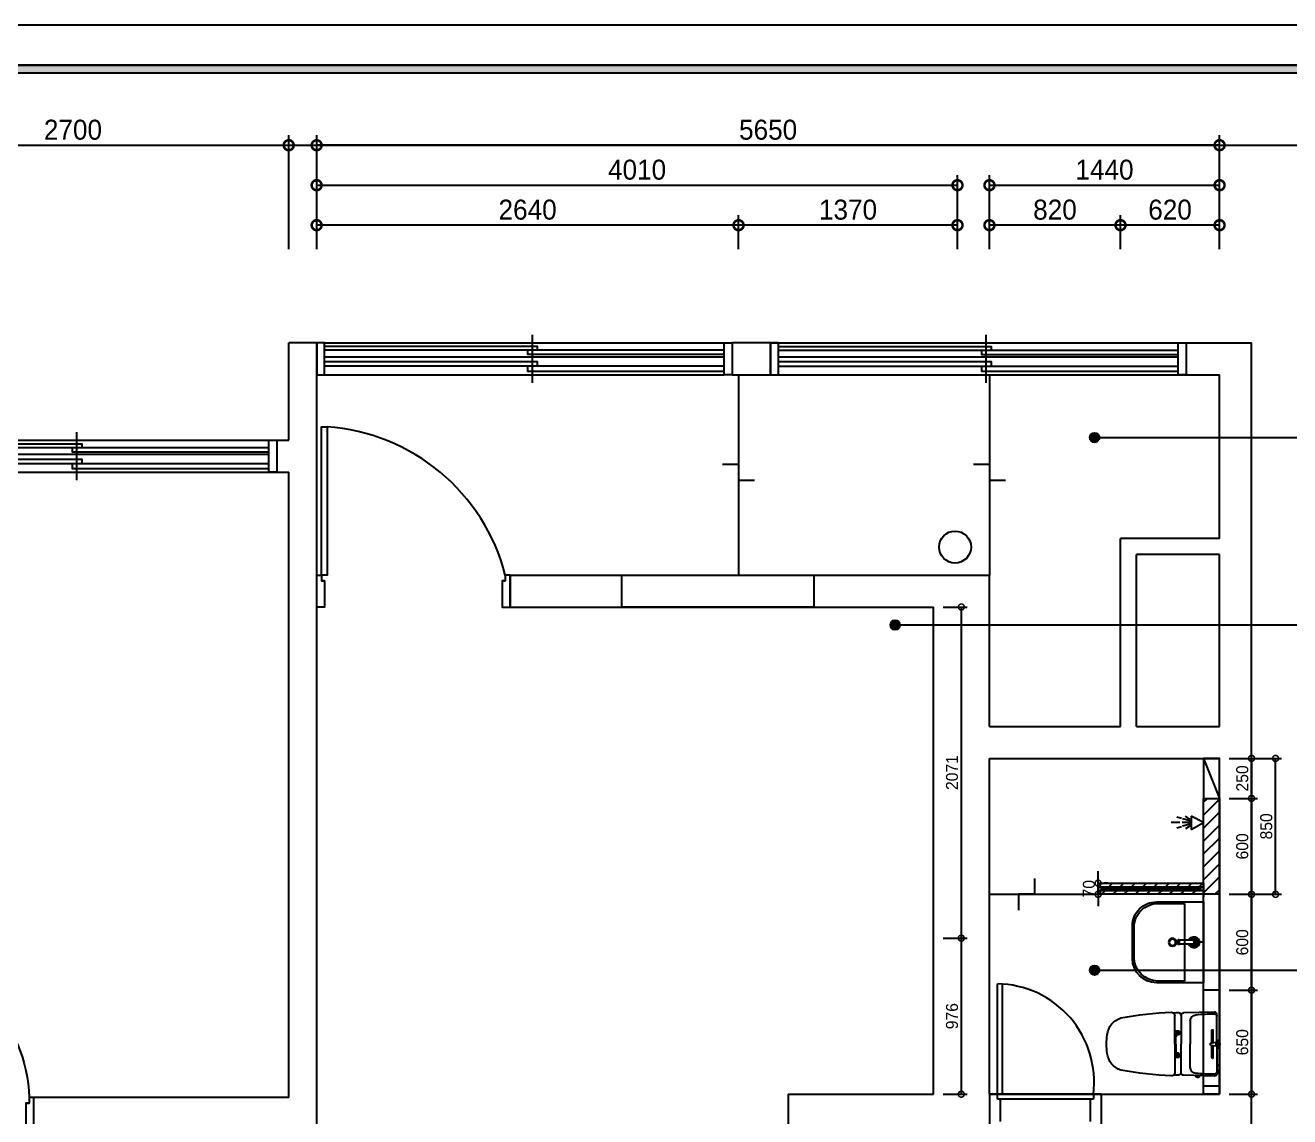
# Model space of a CAD drawing. Header units: millimetres. Extents: x 144680 to 246943, y -177515 to -149396.
# Drawn here: x 200759 to 208671, y -168991 to -162165 of the extents above; entities that cross this region are included whole.
import ezdxf
from ezdxf.enums import TextEntityAlignment as Align

# ---------------------------------------------------------------- set-up
doc = ezdxf.new("R2010")
doc.units = ezdxf.units.MM
doc.header["$LTSCALE"] = 50
doc.linetypes.add('HIDDEN', pattern=[9.525, 6.35, -3.175])
for name, color, linetype in [('0-ELC TEXT', 7, 'Continuous'), ('03-WAL NEW', 3, 'Continuous'), ('06-FUR', 6, 'Continuous'), ('07-DIM WAL', 5, 'Continuous'), ('_LIBR', 4, 'Continuous'), ('BATH', 4, 'Continuous'), ('CO-BATH', 6, 'Continuous'), ('fin', 9, 'Continuous'), ('FORM(YOURNAME)-1', 1, 'Continuous'), ('FORM(YOURNAME)-11', 1, 'Continuous'), ('fur', 6, 'Continuous'), ('HL', 6, 'HIDDEN'), ('TOILET-1', 6, 'Continuous'), ('WALL', 2, 'Continuous'), ('win', 4, 'Continuous'), ('설비', 140, 'Continuous')]:
    doc.layers.add(name, color=color, linetype=linetype)
doc.styles.add('YOURNAME', font='')
doc.styles.add('스타일1', font='')
doc.styles.get('YOURNAME').set_extended_font_data('HYwulM')
doc.styles.get('스타일1').set_extended_font_data('HYwulM')
doc.dimstyles.new('30', dxfattribs={"dimscale": 30, "dimtxt": 2.5, "dimasz": 2.5, "dimexe": 1.25, "dimexo": 2, "dimtad": 1, "dimdec": 0, "dimtxsty": '스타일1', "dimblk": 'DOTSMALL', "dimcen": 2.5, "dimclrd": 1, "dimclre": 1, "dimclrt": 2, "dimadec": 0, "dimazin": 0, "dimtfac": 1, "dimtix": 1, "dimtmove": 0, "dimatfit": 3, "dimldrblk": 'DOTSMALL', "dimfxl": 1.25, "dimarcsym": 0})
doc.dimstyles.new('50', dxfattribs={"dimscale": 50, "dimtxt": 2.5, "dimasz": 2.5, "dimexe": 1.25, "dimexo": 2, "dimtad": 1, "dimdec": 0, "dimtxsty": '스타일1', "dimblk": 'DOTSMALL', "dimcen": 2.5, "dimclrd": 1, "dimclre": 1, "dimclrt": 2, "dimadec": 0, "dimazin": 0, "dimtfac": 1, "dimtix": 1, "dimtmove": 0, "dimatfit": 3, "dimldrblk": 'DOTSMALL', "dimfxl": 1.25, "dimarcsym": 0})
pattern_1 = [(0, (0, 0), (0, 600), []), (90, (0, 0), (-600, 4e-14), [])]
pattern_2 = [(0, (208132.23, -167650), (0, 600), []), (90, (208132.23, -167650), (-600, 4e-14), [])]

# ---------------------------------------------------------------- blocks, each defined once
blk = doc.blocks.new('FORM-ELEVATION')
at = {"layer": 'FORM(YOURNAME)-11'}
h = blk.add_hatch(color=256, dxfattribs=at)
h.dxf.hatch_style = 1
h.paths.add_polyline_path([(-10309, 35708), (71691, 35708), (71691, 35508), (-10309, 35508)])
h.paths.add_polyline_path([(-10309, -21492), (71691, -21492), (71691, -21692), (-10309, -21692)])
at = {"layer": 'Defpoints', "color": 158}
for points in [[(-10309, -21692), (71691, -21692), (71691, 35708), (-10309, 35708)], [(-8309, 33708), (61071, 33708), (61071, -19692), (-8309, -19692)]]:
    blk.add_lwpolyline(points, close=True, dxfattribs=at)
at = {"layer": 'FORM(YOURNAME)-11', "color": 250}
blk.add_lwpolyline([(-11309, -22692), (72691, -22692), (72691, 36708), (-11309, 36708)], close=True, dxfattribs=at)
at = {"layer": 'FORM(YOURNAME)-11'}
blk.add_lwpolyline([(-10309, 35708), (71691, 35708), (71691, 35508), (-10309, 35508)], close=True, dxfattribs=at)
at = {"layer": 'FORM(YOURNAME)-11', "color": 3, "style": 'YOURNAME'}
for tag, height, p in [('1', 450, (71041, -1219)), ('2', 450, (71041, -1863)), ('3', 450, (71041, -3150)), ('4', 450, (71041, -5081)), ('5', 515, (71041, -7398)), ('6', 515, (71041, -9650)), ('7', 515, (71041, -11903)), ('8', 515, (71041, -14155)), ('9', 515, (71041, -16408)), ('10', 515, (66791, -18596)), ('11', 515, (71041, -18660)), ('12', 515, (66791, -20848)), ('13', 515, (71041, -20848))]:
    blk.add_attdef(tag, text='', height=height, dxfattribs=at).set_placement(p, align=Align.MIDDLE_RIGHT)
blk = doc.blocks.new('sdfsdf')
at = {"layer": '_LIBR', "linetype": 'Continuous'}
blk.add_lwpolyline([(-44257.6, -83632.3), (-43387.6, -83632.3), (-43387.6, -83597), (-44257.6, -83597)], close=True, dxfattribs=at)
for points in [[(-43351.7, -83617.5), (-43351.7, -83597), (-43351.7, -83617.5), (-43187.6, -83617.5), (-43187.6, -83567.5), (-43387.6, -83567.5), (-43387.6, -83597), (-43351.7, -83597)], [(-43351.7, -84447.5), (-43351.7, -84468), (-43351.7, -84447.5), (-43187.6, -84447.5), (-43187.6, -84497.5), (-43387.6, -84497.5), (-43387.6, -84468), (-43351.7, -84468)]]:
    blk.add_lwpolyline(points, dxfattribs=at)
blk.add_arc((-43365.5, -83574.4), 893.9, 183.71154, 268.58917, dxfattribs=at)
blk = doc.blocks.new('2600')
at = {"layer": 'win'}
for p, q in [((8549.2, -153771), (8549.2, -153471)), ((7239.2, -153521), (9759.2, -153521)), ((7249.2, -153608.5), (9749.2, -153608.5)), ((7249.2, -153608.5), (9749.2, -153608.5)), ((7249.2, -153721), (9749.2, -153721))]:
    blk.add_line(p, q, dxfattribs=at)
for points in [[(7199.2, -153721), (7249.2, -153721), (7249.2, -153521), (7199.2, -153521)], [(9799.2, -153721), (9749.2, -153721), (9749.2, -153521), (9799.2, -153521)]]:
    blk.add_lwpolyline(points, close=True, dxfattribs=at)
for points in [[(7249.2, -153543.5), (8579.2, -153543.5), (8579.2, -153568.5), (7249.2, -153568.5)], [(9749.2, -153568.5), (8519.2, -153568.5), (8519.2, -153593.5), (9749.2, -153593.5)], [(7249.2, -153638.5), (8579.2, -153638.5), (8579.2, -153668.5), (7249.2, -153668.5)], [(9749.2, -153668.5), (8519.2, -153668.5), (8519.2, -153698.5), (9749.2, -153698.5)]]:
    blk.add_lwpolyline(points, dxfattribs=at)
blk = doc.blocks.new('vudauseeh')
for p, q in [((143450, -164350), (143450, -165603)), ((145020, -164350), (145020, -165603))]:
    blk.add_line(p, q)
for points in [[(143350, -164910), (143450, -164910), (143450, -165010), (143550, -165010)], [(144920, -164910), (145020, -164910), (145020, -165010), (145120, -165010)]]:
    blk.add_lwpolyline(points)
at = {"layer": '_LIBR', "linetype": 'Continuous'}
for p, q in [((145070, -168850), (145070, -168160)), ((145100, -168160.7), (145100, -168850)), ((145020, -168850), (145020, -169050)), ((145070, -168850), (145020, -168850)), ((145070, -168880.5), (145070, -168850)), ((145100, -168850), (145070, -168850)), ((145090, -168880.5), (145070, -168880.5)), ((145650, -168880.5), (145090, -168880.5)), ((145090, -169020.6), (145090, -168880.5)), ((145670, -168850), (145100, -168850)), ((145670, -168880.5), (145650, -168880.5)), ((145650, -168880.5), (145650, -169020.6)), ((145720, -168850), (145670, -168850)), ((145670, -168850), (145670, -168880.5)), ((145720, -168850), (145720, -169050))]:
    blk.add_line(p, q, dxfattribs=at)
blk.add_arc((145061.2, -168773.5), 613.6, 352.83903, 89.17914, dxfattribs=at)
at = {"layer": 'WALL', "color": 2}
for p, q in [((140635, -164760), (140635, -164150)), ((140810, -164150), (140635, -164150)), ((140810, -169070), (140810, -164150)), ((143650, -164150), (146660, -164150)), ((146660, -174830), (146660, -164150)), ((143450, -164350), (146460, -164350)), ((146460, -165375), (146460, -164350)), ((137260, -164760), (140635, -164760)), ((137460, -164960), (140635, -164960)), ((140635, -166180), (140635, -164960)), ((146460, -165375), (145840, -165375)), ((145840, -166550), (145840, -165375)), ((146460, -165475), (145940, -165475)), ((145940, -165775), (145940, -165475)), ((146460, -165775), (146460, -165475)), ((142020, -165603), (145020, -165603)), ((142020, -165603), (142020, -165803)), ((145020, -166550), (145020, -165603)), ((142020, -165803), (144670, -165803)), ((144670, -168850), (144670, -165803)), ((145940, -166550), (145940, -165775)), ((146460, -166550), (146460, -165775)), ((145840, -166550), (145840, -165987.5)), ((140635, -168870), (140635, -166180)), ((145020, -166550), (145440, -166550)), ((145020, -166550), (145840, -166550)), ((145940, -166550), (146460, -166550)), ((145020, -166750), (146460, -166750)), ((145020, -168850), (145020, -166750)), ((146460, -168850), (146460, -166750)), ((140635, -168870), (139010.5, -168870)), ((143760, -168850), (144670, -168850)), ((143760, -168850), (143760, -169050)), ((145020, -168850), (146460, -168850))]:
    blk.add_line(p, q, dxfattribs=at)
blk.add_lwpolyline([(143650, -164150.5), (143410, -164150.5), (143410, -164350), (143650, -164350)], close=True, dxfattribs=at)
at = {"layer": 'win'}
blk.add_lwpolyline([(142720, -165603), (143920, -165603), (143920, -165803), (142720, -165803)], close=True, dxfattribs=at)
at = {"layer": '설비', "ltscale": 10}
blk.add_circle((144804.6, -165428.1), 100, dxfattribs=at)
at = {"layer": 'fur'}
for p in [(133610.8, -10629), (136450.8, -10629.5), (130760.8, -11239)]:
    blk.add_blockref('2600', p, dxfattribs=at)
at = {"layer": 'win', "xscale": -1, "rotation": 90}
blk.add_blockref('sdfsdf', (54542.5, -212257.6), dxfattribs=at)
blk = doc.blocks.new('_DOTSMALL')
at = {"color": 0, "linetype": 'ByBlock', "const_width": 0.5}
blk.add_lwpolyline([(-0.0625, 0, 1), (0.0625, 0, 1)], format="xyb", close=True, dxfattribs=at)
blk = doc.blocks.new('*D33')
at = {"layer": '07-DIM WAL', "color": 1, "lineweight": -2, "transparency": 16777216}
for p, q in [((202582.2, -163565), (202582.2, -162852.5)), ((208232.2, -163565), (208232.2, -162852.5)), ((208232.2, -162915), (202582.2, -162915))]:
    blk.add_line(p, q, dxfattribs=at)
at = {"layer": 'Defpoints', "color": 0, "transparency": 16777216}
for p in [(202582.2, -162915), (202582.2, -163665), (208232.2, -163665)]:
    blk.add_point(p, dxfattribs=at)
at = {"layer": '07-DIM WAL', "color": 1, "lineweight": -2, "transparency": 16777216, "xscale": 125, "yscale": 125, "zscale": 125, "rotation": 180}
blk.add_blockref('_DOTSMALL', (202582.2, -162915), dxfattribs=at)
at = {"layer": '07-DIM WAL', "color": 1, "lineweight": -2, "transparency": 16777216, "xscale": 125, "yscale": 125, "zscale": 125}
blk.add_blockref('_DOTSMALL', (208232.2, -162915), dxfattribs=at)
at = {"layer": '07-DIM WAL', "color": 2, "transparency": 16777216, "insert": (205407.2, -162818.7), "char_height": 125, "attachment_point": 5, "style": '스타일1'}
blk.add_mtext('5650', dxfattribs=at)
blk = doc.blocks.new('*D34')
at = {"layer": '07-DIM WAL', "color": 1, "lineweight": -2, "transparency": 16777216}
for p, q in [((202582.2, -163565), (202582.2, -163102.5)), ((206592.2, -163565), (206592.2, -163102.5)), ((202582.2, -163165), (206592.2, -163165))]:
    blk.add_line(p, q, dxfattribs=at)
at = {"layer": 'Defpoints', "color": 0, "transparency": 16777216}
for p in [(206592.2, -163165), (202582.2, -163665), (206592.2, -163665)]:
    blk.add_point(p, dxfattribs=at)
at = {"layer": '07-DIM WAL', "color": 1, "lineweight": -2, "transparency": 16777216, "xscale": 125, "yscale": 125, "zscale": 125, "rotation": 180}
blk.add_blockref('_DOTSMALL', (202582.2, -163165), dxfattribs=at)
at = {"layer": '07-DIM WAL', "color": 1, "lineweight": -2, "transparency": 16777216, "xscale": 125, "yscale": 125, "zscale": 125}
blk.add_blockref('_DOTSMALL', (206592.2, -163165), dxfattribs=at)
at = {"layer": '07-DIM WAL', "color": 2, "transparency": 16777216, "insert": (204587.2, -163068.8), "char_height": 125, "attachment_point": 5, "style": '스타일1'}
blk.add_mtext('4010', dxfattribs=at)
blk = doc.blocks.new('*D35')
at = {"layer": '07-DIM WAL', "color": 1, "lineweight": -2, "transparency": 16777216}
for p, q in [((206792.2, -163565), (206792.2, -163102.5)), ((208232.2, -163565), (208232.2, -163102.5)), ((206792.2, -163165), (208232.2, -163165))]:
    blk.add_line(p, q, dxfattribs=at)
at = {"layer": 'Defpoints', "color": 0, "transparency": 16777216}
for p in [(208232.2, -163165), (206792.2, -163665), (208232.2, -163665)]:
    blk.add_point(p, dxfattribs=at)
at = {"layer": '07-DIM WAL', "color": 1, "lineweight": -2, "transparency": 16777216, "xscale": 125, "yscale": 125, "zscale": 125, "rotation": 180}
blk.add_blockref('_DOTSMALL', (206792.2, -163165), dxfattribs=at)
at = {"layer": '07-DIM WAL', "color": 1, "lineweight": -2, "transparency": 16777216, "xscale": 125, "yscale": 125, "zscale": 125}
blk.add_blockref('_DOTSMALL', (208232.2, -163165), dxfattribs=at)
at = {"layer": '07-DIM WAL', "color": 2, "transparency": 16777216, "insert": (207512.2, -163068.8), "char_height": 125, "attachment_point": 5, "style": '스타일1'}
blk.add_mtext('1440', dxfattribs=at)
blk = doc.blocks.new('*D36')
at = {"layer": '07-DIM WAL', "color": 1, "lineweight": -2, "transparency": 16777216}
for p, q in [((207612.2, -163565), (207612.2, -163352.5)), ((208232.2, -163565), (208232.2, -163352.5)), ((208232.2, -163415), (207612.2, -163415))]:
    blk.add_line(p, q, dxfattribs=at)
at = {"layer": 'Defpoints', "color": 0, "transparency": 16777216}
for p in [(207612.2, -163415), (207612.2, -163665), (208232.2, -163665)]:
    blk.add_point(p, dxfattribs=at)
at = {"layer": '07-DIM WAL', "color": 1, "lineweight": -2, "transparency": 16777216, "xscale": 125, "yscale": 125, "zscale": 125, "rotation": 180}
blk.add_blockref('_DOTSMALL', (207612.2, -163415), dxfattribs=at)
at = {"layer": '07-DIM WAL', "color": 1, "lineweight": -2, "transparency": 16777216, "xscale": 125, "yscale": 125, "zscale": 125}
blk.add_blockref('_DOTSMALL', (208232.2, -163415), dxfattribs=at)
at = {"layer": '07-DIM WAL', "color": 2, "transparency": 16777216, "insert": (207922.2, -163318.7), "char_height": 125, "attachment_point": 5, "style": '스타일1'}
blk.add_mtext('620', dxfattribs=at)
blk = doc.blocks.new('*D37')
at = {"layer": '07-DIM WAL', "color": 1, "lineweight": -2, "transparency": 16777216}
for p, q in [((206792.2, -163565), (206792.2, -163352.5)), ((207612.2, -163565), (207612.2, -163352.5)), ((207612.2, -163415), (206792.2, -163415))]:
    blk.add_line(p, q, dxfattribs=at)
at = {"layer": 'Defpoints', "color": 0, "transparency": 16777216}
for p in [(206792.2, -163415), (206792.2, -163665), (207612.2, -163665)]:
    blk.add_point(p, dxfattribs=at)
at = {"layer": '07-DIM WAL', "color": 1, "lineweight": -2, "transparency": 16777216, "xscale": 125, "yscale": 125, "zscale": 125, "rotation": 180}
blk.add_blockref('_DOTSMALL', (206792.2, -163415), dxfattribs=at)
at = {"layer": '07-DIM WAL', "color": 1, "lineweight": -2, "transparency": 16777216, "xscale": 125, "yscale": 125, "zscale": 125}
blk.add_blockref('_DOTSMALL', (207612.2, -163415), dxfattribs=at)
at = {"layer": '07-DIM WAL', "color": 2, "transparency": 16777216, "insert": (207202.2, -163318.7), "char_height": 125, "attachment_point": 5, "style": '스타일1'}
blk.add_mtext('820', dxfattribs=at)
blk = doc.blocks.new('*D38')
at = {"layer": '07-DIM WAL', "color": 1, "lineweight": -2, "transparency": 16777216}
for p, q in [((205222.2, -163565), (205222.2, -163352.5)), ((206592.2, -163565), (206592.2, -163352.5)), ((206592.2, -163415), (205222.2, -163415))]:
    blk.add_line(p, q, dxfattribs=at)
at = {"layer": 'Defpoints', "color": 0, "transparency": 16777216}
for p in [(205222.2, -163415), (205222.2, -163665), (206592.2, -163665)]:
    blk.add_point(p, dxfattribs=at)
at = {"layer": '07-DIM WAL', "color": 1, "lineweight": -2, "transparency": 16777216, "xscale": 125, "yscale": 125, "zscale": 125, "rotation": 180}
blk.add_blockref('_DOTSMALL', (205222.2, -163415), dxfattribs=at)
at = {"layer": '07-DIM WAL', "color": 1, "lineweight": -2, "transparency": 16777216, "xscale": 125, "yscale": 125, "zscale": 125}
blk.add_blockref('_DOTSMALL', (206592.2, -163415), dxfattribs=at)
at = {"layer": '07-DIM WAL', "color": 2, "transparency": 16777216, "insert": (205907.2, -163318.8), "char_height": 125, "attachment_point": 5, "style": '스타일1'}
blk.add_mtext('1370', dxfattribs=at)
blk = doc.blocks.new('*D39')
at = {"layer": '07-DIM WAL', "color": 1, "lineweight": -2, "transparency": 16777216}
for p, q in [((202582.2, -163565), (202582.2, -163352.5)), ((205222.2, -163565), (205222.2, -163352.5)), ((205222.2, -163415), (202582.2, -163415))]:
    blk.add_line(p, q, dxfattribs=at)
at = {"layer": 'Defpoints', "color": 0, "transparency": 16777216}
for p in [(202582.2, -163415), (202582.2, -163665), (205222.2, -163665)]:
    blk.add_point(p, dxfattribs=at)
at = {"layer": '07-DIM WAL', "color": 1, "lineweight": -2, "transparency": 16777216, "xscale": 125, "yscale": 125, "zscale": 125, "rotation": 180}
blk.add_blockref('_DOTSMALL', (202582.2, -163415), dxfattribs=at)
at = {"layer": '07-DIM WAL', "color": 1, "lineweight": -2, "transparency": 16777216, "xscale": 125, "yscale": 125, "zscale": 125}
blk.add_blockref('_DOTSMALL', (205222.2, -163415), dxfattribs=at)
at = {"layer": '07-DIM WAL', "color": 2, "transparency": 16777216, "insert": (203902.2, -163318.7), "char_height": 125, "attachment_point": 5, "style": '스타일1'}
blk.add_mtext('2640', dxfattribs=at)
blk = doc.blocks.new('*D42')
at = {"layer": '07-DIM WAL', "color": 1, "lineweight": -2, "transparency": 16777216}
for p, q in [((199707.2, -163565), (199707.2, -162852.5)), ((202407.2, -163565), (202407.2, -162852.5)), ((199707.2, -162915), (202407.2, -162915))]:
    blk.add_line(p, q, dxfattribs=at)
at = {"layer": 'Defpoints', "color": 0, "transparency": 16777216}
for p in [(202407.2, -162915), (199707.2, -163665), (202407.2, -163665)]:
    blk.add_point(p, dxfattribs=at)
at = {"layer": '07-DIM WAL', "color": 1, "lineweight": -2, "transparency": 16777216, "xscale": 125, "yscale": 125, "zscale": 125, "rotation": 180}
blk.add_blockref('_DOTSMALL', (199707.2, -162915), dxfattribs=at)
at = {"layer": '07-DIM WAL', "color": 1, "lineweight": -2, "transparency": 16777216, "xscale": 125, "yscale": 125, "zscale": 125}
blk.add_blockref('_DOTSMALL', (202407.2, -162915), dxfattribs=at)
at = {"layer": '07-DIM WAL', "color": 2, "transparency": 16777216, "insert": (201057.2, -162818.8), "char_height": 125, "attachment_point": 5, "style": '스타일1'}
blk.add_mtext('2700', dxfattribs=at)
blk = doc.blocks.new('A$C4B2D31F0')
for p, q in [((192.9, 707.3), (192.9, 716)), ((168.9, 707.3), (216.9, 707.3))]:
    blk.add_line(p, q)
at = {"layer": 'fin', "color": 4}
for p, q in [((185, 690.9), (20.4, 690.9)), ((37.2, 692.3), (24.7, 692.3)), ((37.2, 692.3), (49.7, 692.3)), ((200.9, 690.9), (365.5, 690.9)), ((47.7, 523.7), (192.9, 523.7)), ((338.2, 523.7), (192.9, 523.7)), ((12.6, 465.9), (192.9, 465.9)), ((192.9, 426.6), (13.7, 426.6)), ((373.3, 465.9), (192.9, 465.9)), ((192.9, 426.6), (372.2, 426.6))]:
    blk.add_line(p, q, dxfattribs=at)
for points in [[(20.4, 690.9), (7.9, 690.9, 0.421209), (-7.1, 675.5), (-2.4, 480.5, 0.001659)], [(365.5, 690.9), (378, 690.9, -0.421209), (392.9, 675.5), (388.3, 480.5, -0.001659)], [(12.6, 465.9, 0.371724), (-1.8, 451.2, 0.003515), (-1, 420.3, 0.320541)], [(373.3, 465.9, -0.371724), (387.7, 451.2, -0.003515), (386.9, 420.3, -0.320541)]]:
    blk.add_lwpolyline(points, format="xyb", dxfattribs=at)
for centre, radius, start, end in [((1004.3, 663.1), 1000, 179.31159, 185.94375), ((20.4, 674.9), 16, 90, 179.31159), ((24.7, 707.3), 15, 180, 270), ((49.7, 707.3), 15, 270, 0), ((365.5, 674.9), 16, 0.68841, 90), ((-618.4, 663.1), 1000, 354.05625, 0.68841), ((49.4, 563.7), 40, 185.94375, 267.51291), ((336.5, 563.7), 40, 272.48709, 354.05625), ((12.6, 480.9), 15, 181.36509, 270), ((373.3, 480.9), 15, 270, 358.63491), ((13.7, 406.6), 20, 90, 182.3333), ((2197.7, 495.6), 2205.9, 182.3333, 190.60807), ((-1811.8, 495.6), 2205.9, 349.39193, 357.6667), ((372.2, 406.6), 20, 357.6667, 90), ((148.7, 128.9), 125.5, 198.2964, 263.42408), ((237.2, 128.9), 125.5, 276.57592, 341.7036), ((192.9, 405.9), 405.9, 261.69926, 270), ((192.9, 405.9), 405.9, 270, 278.30074)]:
    blk.add_arc(centre, radius, start, end, dxfattribs=at)
at = {"layer": 'HL', "linetype": 'Continuous'}
for p, q in [((106.4, 666.3), (184.4, 666.3)), ((106.4, 659.3), (185.5, 659.3)), ((168.9, 697.3), (168.9, 707.3)), ((168.9, 697.3), (216.9, 697.3)), ((186, 692.5), (180.6, 697.3)), ((181.6, 685.5), (186, 692.5)), ((187, 651.2), (181.6, 685.5)), ((181.6, 685.5), (204.3, 685.5)), ((186, 692.5), (199.9, 692.5)), ((187, 651.2), (198.9, 651.2)), ((198.9, 651.2), (204.3, 685.5)), ((199.9, 692.5), (205.3, 697.3)), ((204.3, 685.5), (199.9, 692.5)), ((200.4, 659.3), (279.4, 659.3)), ((201.4, 666.3), (279.4, 666.3)), ((216.9, 697.3), (216.9, 707.3)), ((-16, 576.9), (-16, 564.8)), ((-12, 580.9), (-4.8, 580.9)), ((-12, 560.8), (-4.3, 560.8)), ((192.9, 433.7), (146.6, 433.7)), ((192.9, 433.7), (239.3, 433.7))]:
    blk.add_line(p, q, dxfattribs=at)
for points in [[(110.4, 426.6), (110.4, 450.8, -0.414214), (114.4, 454.8), (130.9, 454.8, -0.414214), (134.9, 450.8), (134.9, 435.2), (134.9, 426.6)], [(134.9, 435.2), (144.6, 435.2, -0.414214), (146.6, 433.2), (146.6, 426.6)], [(251, 435.2), (241.3, 435.2, 0.414214), (239.3, 433.2), (239.3, 426.6)], [(275.5, 426.6), (275.5, 450.8, 0.414214), (271.5, 454.8), (255, 454.8, 0.414214), (251, 450.8), (251, 435.2), (251, 426.6)]]:
    blk.add_lwpolyline(points, format="xyb", dxfattribs=at)
for centre in [(122.9, 440.9), (262.9, 440.9)]:
    blk.add_circle(centre, 8, dxfattribs=at)
for centre, radius, start, end in [((106.4, 662.8), 3.5, 90, 270), ((279.4, 662.8), 3.5, 270, 90), ((-12, 576.9), 4, 90, 180), ((-12, 564.8), 4, 180, 270)]:
    blk.add_arc(centre, radius, start, end, dxfattribs=at)
blk = doc.blocks.new('B-003')
blk.add_line((0, 0), (0, -65))
at = {"layer": 'CO-BATH'}
for p, q in [((-252.5, 0), (-252.5, -295)), ((252.5, 0), (-252.5, 0)), ((252.5, -295), (252.5, 0)), ((-102.5, -445), (102.5, -445))]:
    blk.add_line(p, q, dxfattribs=at)
at = {"layer": 'CO-BATH', "color": 8}
for p, q in [((-12.5, -60), (-12.5, -150.5)), ((12.5, -60), (12.5, -150.5)), ((-242.5, -120), (-242.5, -285)), ((242.5, -120), (-242.5, -120)), ((-14.5, -155.5), (-14.5, -160.5)), ((-13.5, -150.5), (-13.5, -155.5)), ((13.5, -150.5), (13.5, -155.5)), ((14.5, -155.5), (14.5, -160.5)), ((242.5, -285), (242.5, -120)), ((-14.5, -160.5), (14.5, -160.5)), ((-92.5, -435), (92.5, -435))]:
    blk.add_line(p, q, dxfattribs=at)
at = {"layer": 'CO-BATH', "color": 251}
for p, q in [((-14.5, -155.5), (14.5, -155.5)), ((-13.5, -150.5), (13.5, -150.5))]:
    blk.add_line(p, q, dxfattribs=at)
at = {"layer": 'CO-BATH', "color": 8}
blk.add_circle((0, -195), 25, dxfattribs=at)
at = {"layer": 'CO-BATH', "color": 251}
blk.add_circle((0, -195), 20, dxfattribs=at)
at = {"layer": 'CO-BATH', "color": 8}
for centre, radius, start, end in [((0, -60), 35, 290.92481, 249.07514), ((0, -60), 12.5, 359.99998, 179.99998), ((-92.5, -285), 150, 180, 270), ((92.5, -285), 150, 270, 0)]:
    blk.add_arc(centre, radius, start, end, dxfattribs=at)
at = {"layer": 'CO-BATH', "color": 251}
for radius, start, end in [(30, 294.62429, 245.37566), (25, 299.99998, 239.99998), (18, 313.98294, 226.01701)]:
    blk.add_arc((0, -60), radius, start, end, dxfattribs=at)
at = {"layer": 'CO-BATH'}
for centre, start, end in [((-102.5, -295), 180, 270), ((102.5, -295), 270, 0)]:
    blk.add_arc(centre, 150, start, end, dxfattribs=at)
blk = doc.blocks.new('AC-8')
at = {"layer": 'BATH'}
for p, q in [((-50.8, 54), (-0.1, 142.7)), ((-0.1, 142.7), (45.4, 54)), ((45.4, 54), (-50.8, 54)), ((-24.7, 46.5), (-46.3, 12.2)), ((-13.5, 47.3), (-27.7, -7.9)), ((-1.6, 49.5), (-1.6, -10.8)), ((10.4, 47.3), (24.5, -7.9)), ((21.6, 46.5), (43.2, 12.2)), ((-31.4, -16.2), (-41.1, -49)), ((-1.6, -27.3), (-1.6, -88.5)), ((28.3, -16.2), (38, -49))]:
    blk.add_line(p, q, dxfattribs=at)
blk = doc.blocks.new('*D70')
at = {"layer": '07-DIM WAL', "color": 1, "lineweight": -2, "transparency": 16777216}
for p, q in [((208292.2, -166750), (208469.7, -166750)), ((208432.2, -166750), (208432.2, -167000)), ((208292.2, -167000), (208469.7, -167000))]:
    blk.add_line(p, q, dxfattribs=at)
at = {"layer": 'Defpoints', "color": 0, "transparency": 16777216}
for p in [(208232.2, -166750), (208232.2, -167000), (208432.2, -167000)]:
    blk.add_point(p, dxfattribs=at)
at = {"layer": '07-DIM WAL', "color": 1, "lineweight": -2, "transparency": 16777216, "xscale": 75, "yscale": 75, "zscale": 75}
for p, rotation in [((208432.2, -166750), 90), ((208432.2, -167000), 270)]:
    blk.add_blockref('_DOTSMALL', p, dxfattribs=dict(at, rotation=rotation))
at = {"layer": '07-DIM WAL', "color": 2, "transparency": 16777216, "insert": (208374.5, -166875), "char_height": 75, "attachment_point": 5, "rotation": 90, "style": '스타일1'}
blk.add_mtext('250', dxfattribs=at)
blk = doc.blocks.new('*D71')
at = {"layer": '07-DIM WAL', "color": 1, "lineweight": -2, "transparency": 16777216}
for p, q in [((208292.2, -167000), (208469.7, -167000)), ((208432.2, -167000), (208432.2, -167600)), ((208292.2, -167600), (208469.7, -167600))]:
    blk.add_line(p, q, dxfattribs=at)
at = {"layer": 'Defpoints', "color": 0, "transparency": 16777216}
for p in [(208232.2, -167000), (208232.2, -167600), (208432.2, -167600)]:
    blk.add_point(p, dxfattribs=at)
at = {"layer": '07-DIM WAL', "color": 1, "lineweight": -2, "transparency": 16777216, "xscale": 75, "yscale": 75, "zscale": 75}
for p, rotation in [((208432.2, -167000), 90), ((208432.2, -167600), 270)]:
    blk.add_blockref('_DOTSMALL', p, dxfattribs=dict(at, rotation=rotation))
at = {"layer": '07-DIM WAL', "color": 2, "transparency": 16777216, "insert": (208374.4, -167300), "char_height": 75, "attachment_point": 5, "rotation": 90, "style": '스타일1'}
blk.add_mtext('600', dxfattribs=at)
blk = doc.blocks.new('*D72')
at = {"layer": '07-DIM WAL', "color": 1, "lineweight": -2, "transparency": 16777216}
for p, q in [((208292.2, -166750), (208620, -166750)), ((208582.5, -167600), (208582.5, -166750)), ((208292.2, -167600), (208620, -167600))]:
    blk.add_line(p, q, dxfattribs=at)
at = {"layer": 'Defpoints', "color": 0, "transparency": 16777216}
for p in [(208232.2, -166750), (208582.5, -166750), (208232.2, -167600)]:
    blk.add_point(p, dxfattribs=at)
at = {"layer": '07-DIM WAL', "color": 1, "lineweight": -2, "transparency": 16777216, "xscale": 75, "yscale": 75, "zscale": 75}
for p, rotation in [((208582.5, -166750), 90), ((208582.5, -167600), 270)]:
    blk.add_blockref('_DOTSMALL', p, dxfattribs=dict(at, rotation=rotation))
at = {"layer": '07-DIM WAL', "color": 2, "transparency": 16777216, "insert": (208524.7, -167175), "char_height": 75, "attachment_point": 5, "rotation": 90, "style": '스타일1'}
blk.add_mtext('850', dxfattribs=at)
blk = doc.blocks.new('*D80')
at = {"layer": '07-DIM WAL', "color": 1, "lineweight": -2, "transparency": 16777216}
for p, q in [((208292.2, -167600), (208469.7, -167600)), ((208432.2, -167600), (208432.2, -168200)), ((208292.2, -168200), (208469.7, -168200))]:
    blk.add_line(p, q, dxfattribs=at)
at = {"layer": 'Defpoints', "color": 0, "transparency": 16777216}
for p in [(208232.2, -167600), (208232.2, -168200), (208432.2, -168200)]:
    blk.add_point(p, dxfattribs=at)
at = {"layer": '07-DIM WAL', "color": 1, "lineweight": -2, "transparency": 16777216, "xscale": 75, "yscale": 75, "zscale": 75}
for p, rotation in [((208432.2, -167600), 90), ((208432.2, -168200), 270)]:
    blk.add_blockref('_DOTSMALL', p, dxfattribs=dict(at, rotation=rotation))
at = {"layer": '07-DIM WAL', "color": 2, "ltscale": 10, "transparency": 16777216, "insert": (208374.4, -167900), "char_height": 75, "attachment_point": 5, "rotation": 90, "style": '스타일1'}
blk.add_mtext('600', dxfattribs=at)
blk = doc.blocks.new('*D81')
at = {"layer": '07-DIM WAL', "color": 1, "lineweight": -2, "transparency": 16777216}
for p, q in [((208292.2, -168200), (208469.7, -168200)), ((208432.2, -168200), (208432.2, -168850)), ((208292.2, -168850), (208469.7, -168850))]:
    blk.add_line(p, q, dxfattribs=at)
at = {"layer": 'Defpoints', "color": 0, "transparency": 16777216}
for p in [(208232.2, -168200), (208232.2, -168850), (208432.2, -168850)]:
    blk.add_point(p, dxfattribs=at)
at = {"layer": '07-DIM WAL', "color": 1, "lineweight": -2, "transparency": 16777216, "xscale": 75, "yscale": 75, "zscale": 75}
for p, rotation in [((208432.2, -168200), 90), ((208432.2, -168850), 270)]:
    blk.add_blockref('_DOTSMALL', p, dxfattribs=dict(at, rotation=rotation))
at = {"layer": '07-DIM WAL', "color": 2, "ltscale": 10, "transparency": 16777216, "insert": (208374.4, -168525), "char_height": 75, "attachment_point": 5, "rotation": 90, "style": '스타일1'}
blk.add_mtext('650', dxfattribs=at)
blk = doc.blocks.new('*D173')
at = {"layer": '07-DIM WAL', "color": 1, "lineweight": -2, "transparency": 16777216}
for p, q in [((207472.2, -167530), (207472.2, -167455)), ((207472.2, -167530), (207472.2, -167600)), ((207532.2, -167530), (207509.7, -167530)), ((207472.2, -167600), (207472.2, -167675)), ((207532.2, -167600), (207509.7, -167600))]:
    blk.add_line(p, q, dxfattribs=at)
at = {"layer": 'Defpoints', "color": 0, "transparency": 16777216}
for p in [(207472.2, -167530), (207472.2, -167600), (207472.2, -167600)]:
    blk.add_point(p, dxfattribs=at)
at = {"layer": '07-DIM WAL', "color": 1, "lineweight": -2, "transparency": 16777216, "xscale": 75, "yscale": 75, "zscale": 75}
for p, rotation in [((207472.2, -167530), 270), ((207472.2, -167600), 90)]:
    blk.add_blockref('_DOTSMALL', p, dxfattribs=dict(at, rotation=rotation))
at = {"layer": '07-DIM WAL', "color": 2, "transparency": 16777216, "insert": (207414.5, -167565), "char_height": 75, "attachment_point": 5, "rotation": 90, "style": '스타일1'}
blk.add_mtext('70', dxfattribs=at)
blk = doc.blocks.new('*D194')
at = {"layer": '07-DIM WAL', "color": 1, "lineweight": -2, "ltscale": 10, "transparency": 16777216}
for p, q in [((206502.2, -165803), (206653.5, -165803)), ((206616, -165803), (206616, -167874)), ((206502.2, -167874), (206653.5, -167874))]:
    blk.add_line(p, q, dxfattribs=at)
at = {"layer": 'Defpoints', "color": 0, "ltscale": 10, "transparency": 16777216}
for p in [(206442.2, -165803), (206442.2, -167874), (206616, -167874)]:
    blk.add_point(p, dxfattribs=at)
at = {"layer": '07-DIM WAL', "color": 1, "lineweight": -2, "ltscale": 10, "transparency": 16777216, "xscale": 75, "yscale": 75, "zscale": 75}
for p, rotation in [((206616, -165803), 90), ((206616, -167874), 270)]:
    blk.add_blockref('_DOTSMALL', p, dxfattribs=dict(at, rotation=rotation))
at = {"layer": '07-DIM WAL', "color": 2, "ltscale": 10, "transparency": 16777216, "insert": (206558.3, -166838.5), "char_height": 75, "attachment_point": 5, "rotation": 90, "style": '스타일1'}
blk.add_mtext('2071', dxfattribs=at)
blk = doc.blocks.new('*D195')
at = {"layer": '07-DIM WAL', "color": 1, "lineweight": -2, "ltscale": 10, "transparency": 16777216}
for p, q in [((206502.2, -167874), (206653.5, -167874)), ((206616, -167874), (206616, -168850)), ((206502.2, -168850), (206653.5, -168850))]:
    blk.add_line(p, q, dxfattribs=at)
at = {"layer": 'Defpoints', "color": 0, "ltscale": 10, "transparency": 16777216}
for p in [(206442.2, -167874), (206442.2, -168850), (206616, -168850)]:
    blk.add_point(p, dxfattribs=at)
at = {"layer": '07-DIM WAL', "color": 1, "lineweight": -2, "ltscale": 10, "transparency": 16777216, "xscale": 75, "yscale": 75, "zscale": 75}
for p, rotation in [((206616, -167874), 90), ((206616, -168850), 270)]:
    blk.add_blockref('_DOTSMALL', p, dxfattribs=dict(at, rotation=rotation))
at = {"layer": '07-DIM WAL', "color": 2, "ltscale": 10, "transparency": 16777216, "insert": (206558.2, -168362), "char_height": 75, "attachment_point": 5, "rotation": 90, "style": '스타일1'}
blk.add_mtext('976', dxfattribs=at)

msp = doc.modelspace()

# ---------------------------------------------------------------- hatches: boundary and pattern name
at = {"layer": '0-ELC TEXT'}
h = msp.add_hatch(color=256, dxfattribs=at)
h.dxf.hatch_style = 1
edge = h.paths.add_edge_path()
edge.add_arc((207449.8, -164743.5), 30, 0, 360)
h = msp.add_hatch(color=256, dxfattribs=at)
h.dxf.hatch_style = 1
edge = h.paths.add_edge_path()
edge.add_arc((206202, -165915.3), 30, 0, 360)
h = msp.add_hatch(color=256, dxfattribs=at)
h.dxf.hatch_style = 1
edge = h.paths.add_edge_path()
edge.add_arc((207449.8, -168074.7), 30, 0, 360)
at = {"layer": '03-WAL NEW', "transparency": 33554687}
h = msp.add_hatch(dxfattribs=at)
h.set_pattern_fill('_USER', color=256, scale=50, angle=45, double=1, pattern_type=0)
h.set_pattern_definition([(45, (-11538.664, -263099.76), (-35.355339, 35.355339), [])])
h.paths.add_polyline_path([(207472.2, -167575), (207472.2, -167600), (208132.2, -167600), (208132.2, -167575), (208102.2, -167575), (207502.2, -167575)])
h.paths.add_polyline_path([(208132.2, -167530), (207472.2, -167530), (207472.2, -167555), (207502.2, -167555), (208102.2, -167555), (208132.2, -167555)])
at = {"layer": '07-DIM WAL'}
h = msp.add_hatch(dxfattribs=at)
h.set_pattern_fill('_USER', color=256, scale=600, double=1, pattern_type=0)
h.set_pattern_definition(pattern_1)
h.paths.add_polyline_path([(206658, -166960.3), (206658, -166679.7), (206811, -166679.7), (206811, -166960.3)], flags=9)
h = msp.add_hatch(dxfattribs=at)
h.set_pattern_fill('_USER', color=256, scale=600, double=1, pattern_type=0)
h.set_pattern_definition(pattern_2)
h.paths.add_polyline_path([(206658, -166960.3), (206658, -166679.7), (206811, -166679.7), (206811, -166960.3)], flags=9)
h = msp.add_hatch(dxfattribs=at)
h.set_pattern_fill('ANSI31', color=3, scale=18)
h.set_pattern_definition([(45, (205222.234, -165570), (-40.41115, 40.41115), [])])
h.paths.add_polyline_path([(208232.2, -167000), (208132.2, -167000), (208132.2, -167600), (208232.2, -167600)])
h = msp.add_hatch(dxfattribs=at)
h.set_pattern_fill('_USER', color=256, scale=600, style=0, pattern_type=0)
h.set_pattern_definition(pattern_1)
h.paths.add_polyline_path([(206657.9, -168469.2), (206657.9, -168250.8), (206811, -168250.8), (206811, -168469.2)], flags=9)
h = msp.add_hatch(dxfattribs=at)
h.set_pattern_fill('_USER', color=256, scale=600, style=0, pattern_type=0)
h.set_pattern_definition(pattern_2)
h.paths.add_polyline_path([(206657.9, -168469.2), (206657.9, -168250.8), (206811, -168250.8), (206811, -168469.2)], flags=9)

# ---------------------------------------------------------------- linework, layer by layer
msp.add_line((206792.2, -167600), (207472.2, -167600))
msp.add_lwpolyline([(207074, -167500), (207074, -167600), (206974, -167600), (206974, -167700)])
at = {"layer": '0-ELC TEXT'}
for p, q in [((207449.8, -164743.5), (208722.1, -164743.5)), ((206202, -165915.3), (208722.1, -165915.3)), ((207449.8, -168074.7), (208722.1, -168074.7))]:
    msp.add_line(p, q, dxfattribs=at)
for centre in [(207449.8, -164743.5), (206202, -165915.3), (207449.8, -168074.7)]:
    msp.add_circle(centre, 30, dxfattribs=at)
at = {"layer": '03-WAL NEW', "transparency": 33554687}
for p, q in [((208232.2, -167600), (208132.2, -167600)), ((208232.2, -168200), (208132.2, -168200)), ((208232.2, -168800), (208132.2, -168800))]:
    msp.add_line(p, q, dxfattribs=at)
msp.add_lwpolyline([(208232.2, -168850), (208132.2, -168850), (208132.2, -167000), (208232.2, -167000)], close=True, dxfattribs=at)
msp.add_lwpolyline([(208132.2, -167600), (207472.2, -167600), (207472.2, -167530), (208132.2, -167530), (208132.2, -167615)], dxfattribs=at)
at = {"layer": '06-FUR'}
msp.add_line((208132.2, -166750), (208232.2, -167000), dxfattribs=at)
msp.add_lwpolyline([(208132.2, -167000), (208232.2, -167000), (208232.2, -166750), (208132.2, -166750)], close=True, dxfattribs=at)
at = {"layer": '_LIBR', "linetype": 'Continuous'}
msp.add_lwpolyline([(202647, -164676.5), (202647, -165603), (202611.7, -165603), (202611.7, -164676.5)], close=True, dxfattribs=at)
for points in [[(202632.2, -165638.9), (202611.7, -165638.9), (202632.2, -165638.9), (202632.2, -165803), (202582.2, -165803), (202582.2, -165603), (202611.7, -165603), (202611.7, -165638.9)], [(203742.2, -165638.9), (203762.7, -165638.9), (203742.2, -165638.9), (203742.2, -165803), (203792.2, -165803), (203792.2, -165603), (203762.7, -165603), (203762.7, -165638.9)]]:
    msp.add_lwpolyline(points, dxfattribs=at)
msp.add_arc((202562.5, -165913.3), 1239.7, 14.49589, 86.09108, dxfattribs=at)
at = {"layer": 'CO-BATH'}
for p, q in [((207492.2, -167562.5), (208112.2, -167562.5)), ((207492.2, -167567.5), (208112.2, -167567.5))]:
    msp.add_line(p, q, dxfattribs=at)
at = {"layer": 'CO-BATH', "color": 8}
msp.add_lwpolyline([(207472.2, -167555), (207472.2, -167575), (208132.2, -167575), (208132.2, -167555)], close=True, dxfattribs=at)
at = {"layer": 'CO-BATH'}
for points in [[(207472.2, -167555), (207502.2, -167555), (207502.2, -167560), (207492.2, -167560), (207492.2, -167570), (207502.2, -167570), (207502.2, -167575), (207472.2, -167575)], [(208132.2, -167555), (208102.2, -167555), (208102.2, -167560), (208112.2, -167560), (208112.2, -167570), (208102.2, -167570), (208102.2, -167575), (208132.2, -167575)]]:
    msp.add_lwpolyline(points, close=True, dxfattribs=at)

# ---------------------------------------------------------------- block references
msp.add_blockref('vudauseeh', (61772.2, 0))
at = {"xscale": -1, "rotation": 270}
msp.add_blockref('A$C4B2D31F0', (207524.9, -168729.3), dxfattribs=at)
at = {"layer": '07-DIM WAL', "xscale": -1, "rotation": 270}
msp.add_blockref('B-003', (208132.2, -167900), dxfattribs=at)
at = {"layer": 'FORM(YOURNAME)-1', "xscale": 0.2500000000000001, "yscale": 0.2500000000000001, "zscale": 0.2500000000000001}
msp.add_blockref('FORM-ELEVATION', (195933.9, -171342), dxfattribs=at)
at = {"layer": 'TOILET-1', "linetype": 'Continuous', "xscale": -0.873786407766195, "yscale": 0.873786407766195, "zscale": 0.873786407766195, "rotation": 270}
msp.add_blockref('AC-8', (208007.5, -167149.9), dxfattribs=at)

# ---------------------------------------------------------------- dimensions: what is measured, and where the dimension line sits
at = {"layer": '07-DIM WAL'}
for base, p1, p2, picture, middle in [((202407.2, -162915), (199707.2, -163665), (202407.2, -163665), '*D42', (201057.2, -162818.8)), ((202582.2, -162915), (208232.2, -163665), (202582.2, -163665), '*D33', (205407.2, -162818.7)), ((206592.2, -163165), (202582.2, -163665), (206592.2, -163665), '*D34', (204587.2, -163068.8)), ((208232.2, -163165), (206792.2, -163665), (208232.2, -163665), '*D35', (207512.2, -163068.8)), ((202582.2, -163415), (205222.2, -163665), (202582.2, -163665), '*D39', (203902.2, -163318.7)), ((205222.2, -163415), (206592.2, -163665), (205222.2, -163665), '*D38', (205907.2, -163318.8)), ((206792.2, -163415), (207612.2, -163665), (206792.2, -163665), '*D37', (207202.2, -163318.7)), ((207612.2, -163415), (208232.2, -163665), (207612.2, -163665), '*D36', (207922.2, -163318.7))]:
    dim = msp.add_linear_dim(base=base, p1=p1, p2=p2, dimstyle='50', dxfattribs=at)
    dim.commit()
    dim.dimension.update_dxf_attribs({"geometry": picture, "text_midpoint": middle})
at = {"layer": '07-DIM WAL', "ltscale": 10}
for base, p1, p2, picture, middle in [((206616, -167874), (206442.2, -165803), (206442.2, -167874), '*D194', (206558.3, -166838.5)), ((206616, -168850), (206442.2, -167874), (206442.2, -168850), '*D195', (206558.2, -168362))]:
    dim = msp.add_linear_dim(base=base, p1=p1, p2=p2, angle=90, dimstyle='30', dxfattribs=at)
    dim.commit()
    dim.dimension.update_dxf_attribs({"geometry": picture, "text_midpoint": middle})
at = {"layer": '07-DIM WAL'}
for base, p1, p2, picture, middle in [((208432.2, -167000), (208232.2, -166750), (208232.2, -167000), '*D70', (208374.5, -166875)), ((208582.5, -166750), (208232.2, -167600), (208232.2, -166750), '*D72', (208524.7, -167175)), ((208432.2, -167600), (208232.2, -167000), (208232.2, -167600), '*D71', (208374.4, -167300)), ((207472.2, -167600), (207472.2, -167530), (207472.2, -167600), '*D173', (207414.5, -167565)), ((208432.2, -168200), (208232.2, -167600), (208232.2, -168200), '*D80', (208374.4, -167900)), ((208432.2, -168850), (208232.2, -168200), (208232.2, -168850), '*D81', (208374.4, -168525))]:
    dim = msp.add_linear_dim(base=base, p1=p1, p2=p2, angle=90, dimstyle='30', dxfattribs=at)
    dim.commit()
    dim.dimension.update_dxf_attribs({"geometry": picture, "text_midpoint": middle})

doc.saveas('drawing.dxf')
